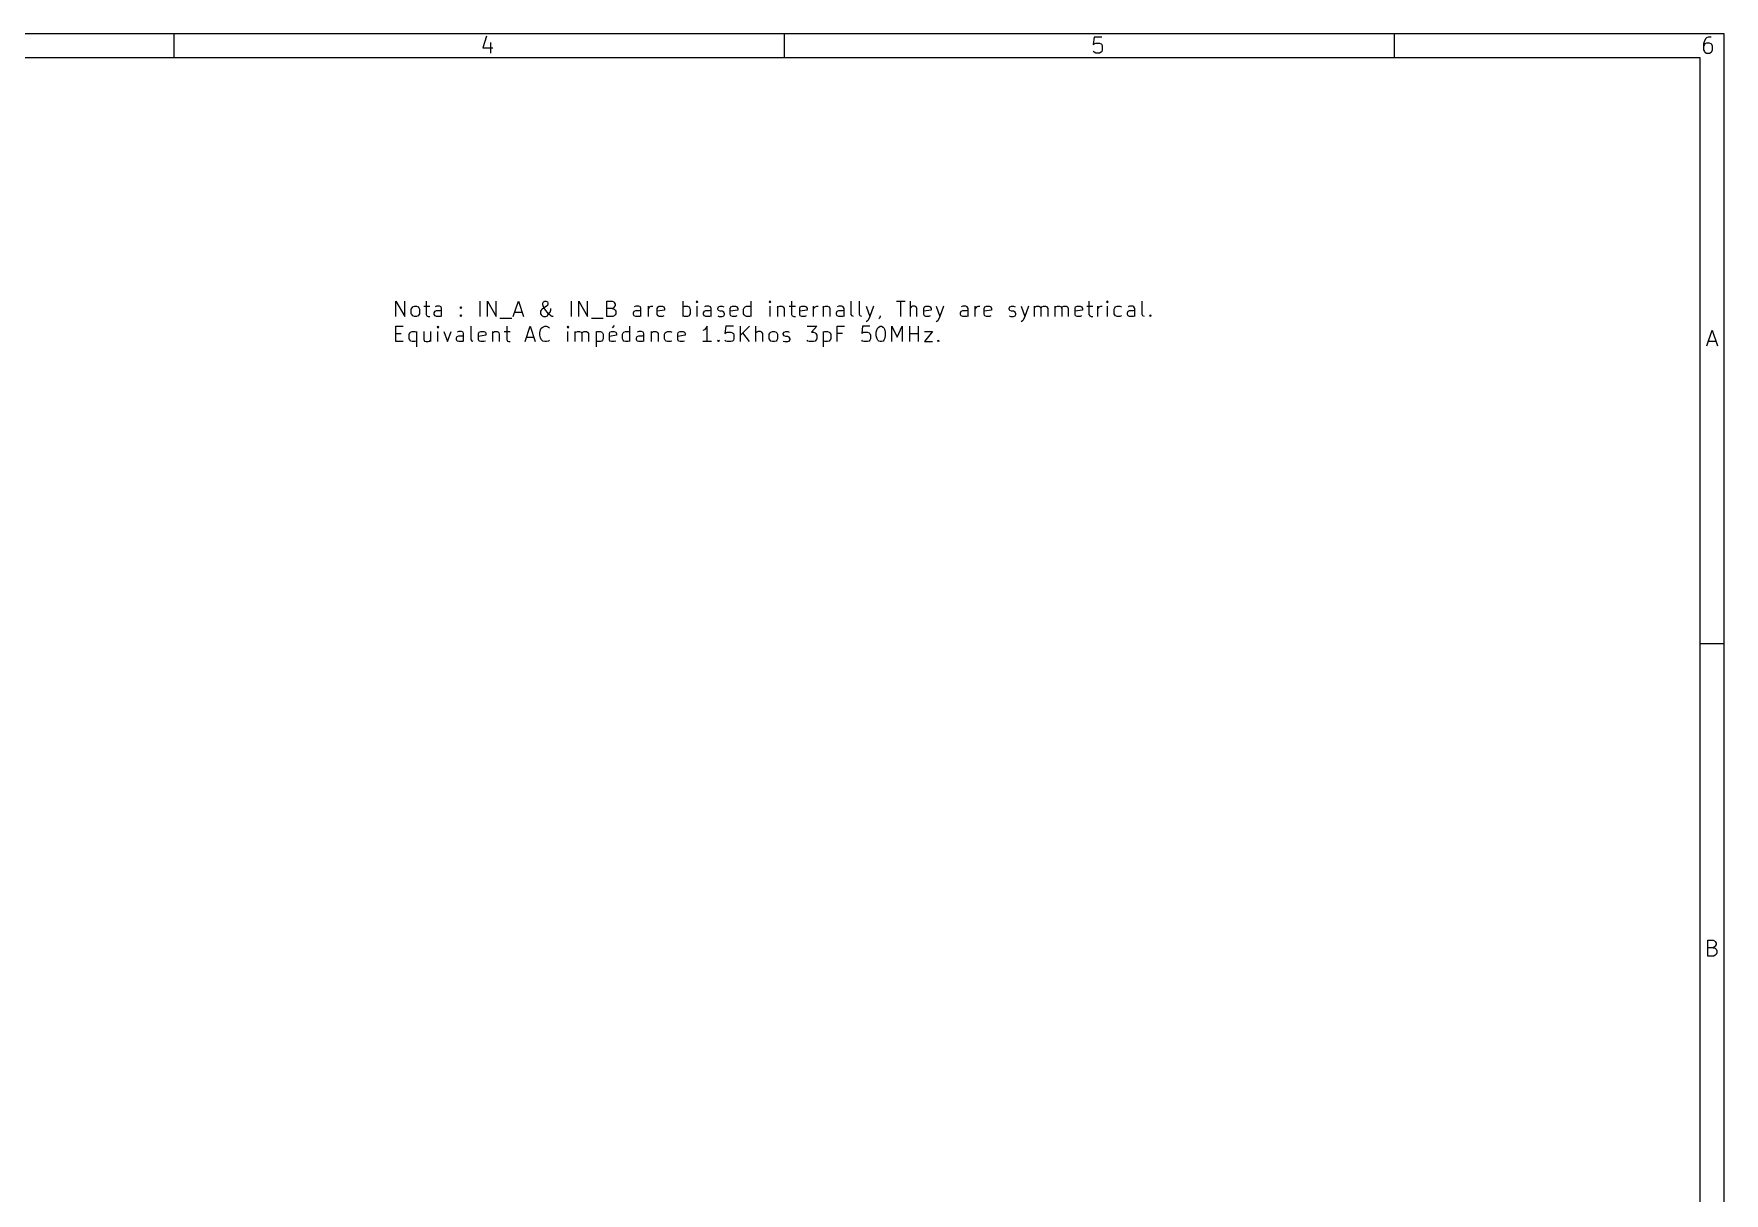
# Model space of a CAD drawing. Extents: x 0.4 to 11.3, y -7.9 to -0.4.
# Drawn here: x 5.85 to 11.3, y -4.13 to -0.39 of the extents above; entities that cross this region are included whole.
import ezdxf

# ---------------------------------------------------------------- set-up
doc = ezdxf.new("R2010")
doc.units = 0
doc.header["$MEASUREMENT"] = 0
doc.layers.add('BLUE3', color=171, linetype='CONTINUOUS')
doc.layers.add('RED2', color=1, linetype='CONTINUOUS')

msp = doc.modelspace()

# ---------------------------------------------------------------- linework, layer by layer
at = {"layer": 'BLUE3', "linetype": 'CONTINUOUS'}
for p, q in [((7.014, -1.306), (7.014, -1.256)), ((7.014, -1.256), (7.043, -1.306)), ((7.043, -1.306), (7.043, -1.256)), ((7.064, -1.282), (7.067, -1.278)), ((7.064, -1.297), (7.064, -1.282)), ((7.067, -1.301), (7.064, -1.297)), ((7.067, -1.278), (7.069, -1.275)), ((7.069, -1.304), (7.067, -1.301)), ((7.069, -1.275), (7.074, -1.273)), ((7.074, -1.306), (7.069, -1.304)), ((7.074, -1.273), (7.081, -1.273)), ((7.081, -1.306), (7.074, -1.306)), ((7.081, -1.273), (7.086, -1.275)), ((7.086, -1.304), (7.081, -1.306)), ((7.086, -1.275), (7.088, -1.278)), ((7.088, -1.301), (7.086, -1.304)), ((7.088, -1.278), (7.091, -1.282)), ((7.091, -1.297), (7.088, -1.301)), ((7.091, -1.282), (7.091, -1.297)), ((7.105, -1.273), (7.124, -1.273)), ((7.112, -1.256), (7.112, -1.299)), ((7.112, -1.299), (7.114, -1.304)), ((7.114, -1.304), (7.119, -1.306)), ((7.119, -1.306), (7.124, -1.306)), ((7.138, -1.294), (7.141, -1.289)), ((7.138, -1.299), (7.138, -1.294)), ((7.141, -1.304), (7.138, -1.299)), ((7.145, -1.273), (7.141, -1.275)), ((7.141, -1.289), (7.145, -1.287)), ((7.145, -1.306), (7.141, -1.304)), ((7.155, -1.273), (7.145, -1.273)), ((7.145, -1.287), (7.157, -1.287)), ((7.157, -1.306), (7.145, -1.306)), ((7.16, -1.275), (7.155, -1.273)), ((7.157, -1.287), (7.162, -1.285)), ((7.162, -1.304), (7.157, -1.306)), ((7.162, -1.28), (7.16, -1.275)), ((7.162, -1.306), (7.162, -1.28)), ((7.222, -1.278), (7.224, -1.275)), ((7.224, -1.28), (7.222, -1.278)), ((7.222, -1.304), (7.224, -1.301)), ((7.224, -1.306), (7.222, -1.304)), ((7.224, -1.275), (7.226, -1.278)), ((7.224, -1.275), (7.224, -1.28)), ((7.226, -1.278), (7.224, -1.28)), ((7.224, -1.301), (7.226, -1.304)), ((7.224, -1.301), (7.224, -1.306)), ((7.226, -1.304), (7.224, -1.306)), ((7.286, -1.306), (7.286, -1.256)), ((7.31, -1.306), (7.31, -1.256)), ((7.31, -1.256), (7.338, -1.306)), ((7.338, -1.306), (7.338, -1.256)), ((7.393, -1.306), (7.41, -1.256)), ((7.398, -1.292), (7.422, -1.292)), ((7.41, -1.256), (7.426, -1.306)), ((7.483, -1.285), (7.481, -1.289)), ((7.481, -1.289), (7.481, -1.297)), ((7.481, -1.297), (7.483, -1.301)), ((7.486, -1.282), (7.483, -1.285)), ((7.483, -1.301), (7.486, -1.304)), ((7.5, -1.273), (7.486, -1.282)), ((7.486, -1.304), (7.491, -1.306)), ((7.488, -1.263), (7.491, -1.259)), ((7.488, -1.268), (7.488, -1.263)), ((7.491, -1.275), (7.488, -1.268)), ((7.491, -1.259), (7.495, -1.256)), ((7.495, -1.282), (7.491, -1.275)), ((7.491, -1.306), (7.498, -1.306)), ((7.495, -1.256), (7.498, -1.256)), ((7.507, -1.297), (7.495, -1.282)), ((7.498, -1.256), (7.503, -1.259)), ((7.498, -1.306), (7.503, -1.304)), ((7.503, -1.27), (7.5, -1.273)), ((7.503, -1.259), (7.505, -1.263)), ((7.505, -1.266), (7.503, -1.27)), ((7.503, -1.304), (7.505, -1.301)), ((7.505, -1.263), (7.505, -1.266)), ((7.505, -1.301), (7.512, -1.292)), ((7.514, -1.304), (7.507, -1.297)), ((7.512, -1.292), (7.514, -1.285)), ((7.514, -1.285), (7.514, -1.28)), ((7.519, -1.306), (7.514, -1.304)), ((7.522, -1.306), (7.519, -1.306)), ((7.581, -1.306), (7.581, -1.256)), ((7.605, -1.306), (7.605, -1.256)), ((7.605, -1.256), (7.633, -1.306)), ((7.633, -1.306), (7.633, -1.256)), ((7.695, -1.306), (7.695, -1.256)), ((7.695, -1.256), (7.712, -1.256)), ((7.712, -1.28), (7.695, -1.28)), ((7.714, -1.306), (7.695, -1.306)), ((7.712, -1.256), (7.717, -1.259)), ((7.717, -1.278), (7.712, -1.28)), ((7.712, -1.28), (7.719, -1.282)), ((7.719, -1.304), (7.714, -1.306)), ((7.717, -1.259), (7.719, -1.261)), ((7.719, -1.275), (7.717, -1.278)), ((7.719, -1.261), (7.722, -1.266)), ((7.722, -1.27), (7.719, -1.275)), ((7.719, -1.282), (7.722, -1.285)), ((7.722, -1.301), (7.719, -1.304)), ((7.722, -1.266), (7.722, -1.27)), ((7.722, -1.285), (7.724, -1.289)), ((7.724, -1.297), (7.722, -1.301)), ((7.724, -1.289), (7.724, -1.297)), ((7.781, -1.294), (7.783, -1.289)), ((7.781, -1.299), (7.781, -1.294)), ((7.783, -1.304), (7.781, -1.299)), ((7.788, -1.273), (7.783, -1.275)), ((7.783, -1.289), (7.788, -1.287)), ((7.788, -1.306), (7.783, -1.304)), ((7.798, -1.273), (7.788, -1.273)), ((7.788, -1.287), (7.8, -1.287)), ((7.8, -1.306), (7.788, -1.306)), ((7.803, -1.275), (7.798, -1.273)), ((7.8, -1.287), (7.805, -1.285)), ((7.805, -1.304), (7.8, -1.306)), ((7.805, -1.28), (7.803, -1.275)), ((7.805, -1.306), (7.805, -1.28)), ((7.829, -1.306), (7.829, -1.273)), ((7.829, -1.282), (7.831, -1.278)), ((7.831, -1.278), (7.833, -1.275)), ((7.833, -1.275), (7.838, -1.273)), ((7.838, -1.273), (7.843, -1.273)), ((7.857, -1.28), (7.86, -1.275)), ((7.857, -1.299), (7.857, -1.28)), ((7.881, -1.285), (7.857, -1.289)), ((7.86, -1.304), (7.857, -1.299)), ((7.86, -1.275), (7.864, -1.273)), ((7.864, -1.306), (7.86, -1.304)), ((7.864, -1.273), (7.874, -1.273)), ((7.874, -1.306), (7.864, -1.306)), ((7.874, -1.273), (7.879, -1.275)), ((7.879, -1.304), (7.874, -1.306)), ((7.879, -1.275), (7.881, -1.28)), ((7.881, -1.28), (7.881, -1.285)), ((7.941, -1.306), (7.941, -1.256)), ((7.941, -1.275), (7.945, -1.273)), ((7.945, -1.306), (7.941, -1.304)), ((7.945, -1.273), (7.955, -1.273)), ((7.955, -1.306), (7.945, -1.306)), ((7.955, -1.273), (7.96, -1.275)), ((7.96, -1.304), (7.955, -1.306)), ((7.96, -1.275), (7.962, -1.278)), ((7.962, -1.301), (7.96, -1.304)), ((7.962, -1.278), (7.964, -1.282)), ((7.964, -1.297), (7.962, -1.301)), ((7.964, -1.282), (7.964, -1.297)), ((7.986, -1.256), (7.983, -1.259)), ((7.983, -1.259), (7.986, -1.261)), ((7.988, -1.259), (7.986, -1.256)), ((7.986, -1.256), (7.986, -1.261)), ((7.986, -1.261), (7.988, -1.259)), ((7.986, -1.306), (7.986, -1.273)), ((8.007, -1.294), (8.01, -1.289)), ((8.007, -1.299), (8.007, -1.294)), ((8.01, -1.304), (8.007, -1.299)), ((8.014, -1.273), (8.01, -1.275)), ((8.01, -1.289), (8.014, -1.287)), ((8.014, -1.306), (8.01, -1.304)), ((8.024, -1.273), (8.014, -1.273)), ((8.014, -1.287), (8.026, -1.287)), ((8.026, -1.306), (8.014, -1.306)), ((8.029, -1.275), (8.024, -1.273)), ((8.026, -1.287), (8.031, -1.285)), ((8.031, -1.304), (8.026, -1.306)), ((8.031, -1.28), (8.029, -1.275)), ((8.031, -1.306), (8.031, -1.28)), ((8.053, -1.28), (8.055, -1.275)), ((8.053, -1.282), (8.053, -1.28)), ((8.055, -1.287), (8.053, -1.282)), ((8.053, -1.304), (8.057, -1.306)), ((8.055, -1.275), (8.06, -1.273)), ((8.06, -1.289), (8.055, -1.287)), ((8.057, -1.306), (8.067, -1.306)), ((8.06, -1.273), (8.067, -1.273)), ((8.067, -1.289), (8.06, -1.289)), ((8.067, -1.273), (8.072, -1.275)), ((8.072, -1.292), (8.067, -1.289)), ((8.067, -1.306), (8.072, -1.304)), ((8.074, -1.297), (8.072, -1.292)), ((8.072, -1.304), (8.074, -1.299)), ((8.074, -1.299), (8.074, -1.297)), ((8.093, -1.28), (8.095, -1.275)), ((8.093, -1.299), (8.093, -1.28)), ((8.117, -1.285), (8.093, -1.289)), ((8.095, -1.304), (8.093, -1.299)), ((8.095, -1.275), (8.1, -1.273)), ((8.1, -1.306), (8.095, -1.304)), ((8.1, -1.273), (8.11, -1.273)), ((8.11, -1.306), (8.1, -1.306)), ((8.11, -1.273), (8.114, -1.275)), ((8.114, -1.304), (8.11, -1.306)), ((8.114, -1.275), (8.117, -1.28)), ((8.117, -1.28), (8.117, -1.285)), ((8.136, -1.282), (8.138, -1.278)), ((8.136, -1.297), (8.136, -1.282)), ((8.138, -1.301), (8.136, -1.297)), ((8.138, -1.278), (8.141, -1.275)), ((8.141, -1.304), (8.138, -1.301)), ((8.141, -1.275), (8.145, -1.273)), ((8.145, -1.306), (8.141, -1.304)), ((8.145, -1.273), (8.155, -1.273)), ((8.155, -1.306), (8.145, -1.306)), ((8.155, -1.273), (8.16, -1.275)), ((8.16, -1.304), (8.155, -1.306)), ((8.16, -1.306), (8.16, -1.256)), ((8.222, -1.256), (8.219, -1.259)), ((8.219, -1.259), (8.222, -1.261)), ((8.224, -1.259), (8.222, -1.256)), ((8.222, -1.256), (8.222, -1.261)), ((8.222, -1.261), (8.224, -1.259)), ((8.222, -1.306), (8.222, -1.273)), ((8.245, -1.273), (8.245, -1.306)), ((8.245, -1.278), (8.248, -1.275)), ((8.248, -1.275), (8.253, -1.273)), ((8.253, -1.273), (8.26, -1.273)), ((8.26, -1.273), (8.264, -1.275)), ((8.264, -1.275), (8.267, -1.28)), ((8.267, -1.28), (8.267, -1.306)), ((8.283, -1.273), (8.303, -1.273)), ((8.291, -1.256), (8.291, -1.299)), ((8.291, -1.299), (8.293, -1.304)), ((8.293, -1.304), (8.298, -1.306)), ((8.298, -1.306), (8.303, -1.306)), ((8.317, -1.28), (8.319, -1.275)), ((8.317, -1.299), (8.317, -1.28)), ((8.341, -1.285), (8.317, -1.289)), ((8.319, -1.304), (8.317, -1.299)), ((8.319, -1.275), (8.324, -1.273)), ((8.324, -1.306), (8.319, -1.304)), ((8.324, -1.273), (8.333, -1.273)), ((8.333, -1.306), (8.324, -1.306)), ((8.333, -1.273), (8.338, -1.275)), ((8.338, -1.304), (8.333, -1.306)), ((8.338, -1.275), (8.341, -1.28)), ((8.341, -1.28), (8.341, -1.285)), ((8.362, -1.306), (8.362, -1.273)), ((8.362, -1.282), (8.364, -1.278)), ((8.364, -1.278), (8.367, -1.275)), ((8.367, -1.275), (8.372, -1.273)), ((8.372, -1.273), (8.376, -1.273)), ((8.393, -1.273), (8.393, -1.306)), ((8.393, -1.278), (8.395, -1.275)), ((8.395, -1.275), (8.4, -1.273)), ((8.4, -1.273), (8.407, -1.273)), ((8.407, -1.273), (8.412, -1.275)), ((8.412, -1.275), (8.414, -1.28)), ((8.414, -1.28), (8.414, -1.306)), ((8.436, -1.294), (8.438, -1.289)), ((8.436, -1.299), (8.436, -1.294)), ((8.438, -1.304), (8.436, -1.299)), ((8.443, -1.273), (8.438, -1.275)), ((8.438, -1.289), (8.443, -1.287)), ((8.443, -1.306), (8.438, -1.304)), ((8.453, -1.273), (8.443, -1.273)), ((8.443, -1.287), (8.455, -1.287)), ((8.455, -1.306), (8.443, -1.306)), ((8.457, -1.275), (8.453, -1.273)), ((8.455, -1.287), (8.46, -1.285)), ((8.46, -1.304), (8.455, -1.306)), ((8.46, -1.28), (8.457, -1.275)), ((8.46, -1.306), (8.46, -1.28)), ((8.483, -1.299), (8.483, -1.256)), ((8.486, -1.304), (8.483, -1.299)), ((8.491, -1.306), (8.486, -1.304)), ((8.51, -1.299), (8.51, -1.256)), ((8.512, -1.304), (8.51, -1.299)), ((8.517, -1.306), (8.512, -1.304)), ((8.531, -1.273), (8.543, -1.306)), ((8.543, -1.306), (8.538, -1.318)), ((8.555, -1.273), (8.543, -1.306)), ((8.576, -1.306), (8.574, -1.311)), ((8.576, -1.304), (8.576, -1.306)), ((8.629, -1.256), (8.657, -1.256)), ((8.643, -1.306), (8.643, -1.256)), ((8.674, -1.306), (8.674, -1.256)), ((8.676, -1.275), (8.674, -1.278)), ((8.681, -1.273), (8.676, -1.275)), ((8.688, -1.273), (8.681, -1.273)), ((8.693, -1.275), (8.688, -1.273)), ((8.695, -1.28), (8.693, -1.275)), ((8.695, -1.306), (8.695, -1.28)), ((8.717, -1.28), (8.719, -1.275)), ((8.717, -1.299), (8.717, -1.28)), ((8.741, -1.285), (8.717, -1.289)), ((8.719, -1.304), (8.717, -1.299)), ((8.719, -1.275), (8.724, -1.273)), ((8.724, -1.306), (8.719, -1.304)), ((8.724, -1.273), (8.733, -1.273)), ((8.733, -1.306), (8.724, -1.306)), ((8.733, -1.273), (8.738, -1.275)), ((8.738, -1.304), (8.733, -1.306)), ((8.738, -1.275), (8.741, -1.28)), ((8.741, -1.28), (8.741, -1.285)), ((8.757, -1.273), (8.769, -1.306)), ((8.769, -1.306), (8.764, -1.318)), ((8.781, -1.273), (8.769, -1.306)), ((8.836, -1.294), (8.838, -1.289)), ((8.836, -1.299), (8.836, -1.294)), ((8.838, -1.304), (8.836, -1.299)), ((8.843, -1.273), (8.838, -1.275)), ((8.838, -1.289), (8.843, -1.287)), ((8.843, -1.306), (8.838, -1.304)), ((8.853, -1.273), (8.843, -1.273)), ((8.843, -1.287), (8.855, -1.287)), ((8.855, -1.306), (8.843, -1.306)), ((8.857, -1.275), (8.853, -1.273)), ((8.855, -1.287), (8.86, -1.285)), ((8.86, -1.304), (8.855, -1.306)), ((8.86, -1.28), (8.857, -1.275)), ((8.86, -1.306), (8.86, -1.28)), ((8.883, -1.306), (8.883, -1.273)), ((8.883, -1.282), (8.886, -1.278)), ((8.886, -1.278), (8.888, -1.275)), ((8.888, -1.275), (8.893, -1.273)), ((8.893, -1.273), (8.898, -1.273)), ((8.912, -1.28), (8.914, -1.275)), ((8.912, -1.299), (8.912, -1.28)), ((8.936, -1.285), (8.912, -1.289)), ((8.914, -1.304), (8.912, -1.299)), ((8.914, -1.275), (8.919, -1.273)), ((8.919, -1.306), (8.914, -1.304)), ((8.919, -1.273), (8.929, -1.273)), ((8.929, -1.306), (8.919, -1.306)), ((8.929, -1.273), (8.933, -1.275)), ((8.933, -1.304), (8.929, -1.306)), ((8.933, -1.275), (8.936, -1.28)), ((8.936, -1.28), (8.936, -1.285)), ((8.993, -1.28), (8.995, -1.275)), ((8.993, -1.282), (8.993, -1.28)), ((8.995, -1.287), (8.993, -1.282)), ((8.993, -1.304), (8.998, -1.306)), ((8.995, -1.275), (9, -1.273)), ((9, -1.289), (8.995, -1.287)), ((8.998, -1.306), (9.007, -1.306)), ((9, -1.273), (9.007, -1.273)), ((9.007, -1.289), (9, -1.289)), ((9.007, -1.273), (9.012, -1.275)), ((9.012, -1.292), (9.007, -1.289)), ((9.007, -1.306), (9.012, -1.304)), ((9.014, -1.297), (9.012, -1.292)), ((9.012, -1.304), (9.014, -1.299)), ((9.014, -1.299), (9.014, -1.297)), ((9.031, -1.273), (9.043, -1.306)), ((9.043, -1.306), (9.038, -1.318)), ((9.055, -1.273), (9.043, -1.306)), ((9.074, -1.306), (9.074, -1.273)), ((9.074, -1.278), (9.076, -1.275)), ((9.076, -1.275), (9.081, -1.273)), ((9.081, -1.273), (9.088, -1.273)), ((9.088, -1.273), (9.093, -1.275)), ((9.093, -1.275), (9.095, -1.28)), ((9.095, -1.28), (9.098, -1.275)), ((9.095, -1.28), (9.095, -1.306)), ((9.098, -1.275), (9.103, -1.273)), ((9.103, -1.273), (9.11, -1.273)), ((9.11, -1.273), (9.114, -1.275)), ((9.114, -1.275), (9.117, -1.28)), ((9.117, -1.28), (9.117, -1.306)), ((9.141, -1.306), (9.141, -1.273)), ((9.141, -1.278), (9.143, -1.275)), ((9.143, -1.275), (9.148, -1.273)), ((9.148, -1.273), (9.155, -1.273)), ((9.155, -1.273), (9.16, -1.275)), ((9.16, -1.275), (9.162, -1.28)), ((9.162, -1.28), (9.164, -1.275)), ((9.162, -1.28), (9.162, -1.306)), ((9.164, -1.275), (9.169, -1.273)), ((9.169, -1.273), (9.176, -1.273)), ((9.176, -1.273), (9.181, -1.275)), ((9.181, -1.275), (9.183, -1.28)), ((9.183, -1.28), (9.183, -1.306)), ((9.205, -1.28), (9.207, -1.275)), ((9.205, -1.299), (9.205, -1.28)), ((9.229, -1.285), (9.205, -1.289)), ((9.207, -1.304), (9.205, -1.299)), ((9.207, -1.275), (9.212, -1.273)), ((9.212, -1.306), (9.207, -1.304)), ((9.212, -1.273), (9.222, -1.273)), ((9.222, -1.306), (9.212, -1.306)), ((9.222, -1.273), (9.226, -1.275)), ((9.226, -1.304), (9.222, -1.306)), ((9.226, -1.275), (9.229, -1.28)), ((9.229, -1.28), (9.229, -1.285)), ((9.243, -1.273), (9.262, -1.273)), ((9.25, -1.256), (9.25, -1.299)), ((9.25, -1.299), (9.253, -1.304)), ((9.253, -1.304), (9.257, -1.306)), ((9.257, -1.306), (9.262, -1.306)), ((9.279, -1.306), (9.279, -1.273)), ((9.279, -1.282), (9.281, -1.278)), ((9.281, -1.278), (9.283, -1.275)), ((9.283, -1.275), (9.288, -1.273)), ((9.288, -1.273), (9.293, -1.273)), ((9.31, -1.256), (9.307, -1.259)), ((9.307, -1.259), (9.31, -1.261)), ((9.312, -1.259), (9.31, -1.256)), ((9.31, -1.256), (9.31, -1.261)), ((9.31, -1.261), (9.312, -1.259)), ((9.31, -1.306), (9.31, -1.273)), ((9.331, -1.282), (9.333, -1.278)), ((9.331, -1.297), (9.331, -1.282)), ((9.333, -1.301), (9.331, -1.297)), ((9.333, -1.278), (9.336, -1.275)), ((9.336, -1.304), (9.333, -1.301)), ((9.336, -1.275), (9.341, -1.273)), ((9.341, -1.306), (9.336, -1.304)), ((9.341, -1.273), (9.35, -1.273)), ((9.35, -1.306), (9.341, -1.306)), ((9.35, -1.273), (9.355, -1.275)), ((9.355, -1.304), (9.35, -1.306)), ((9.374, -1.294), (9.376, -1.289)), ((9.374, -1.299), (9.374, -1.294)), ((9.376, -1.304), (9.374, -1.299)), ((9.381, -1.273), (9.376, -1.275)), ((9.376, -1.289), (9.381, -1.287)), ((9.381, -1.306), (9.376, -1.304)), ((9.391, -1.273), (9.381, -1.273)), ((9.381, -1.287), (9.393, -1.287)), ((9.393, -1.306), (9.381, -1.306)), ((9.395, -1.275), (9.391, -1.273)), ((9.393, -1.287), (9.398, -1.285)), ((9.398, -1.304), (9.393, -1.306)), ((9.398, -1.28), (9.395, -1.275)), ((9.398, -1.306), (9.398, -1.28)), ((9.422, -1.299), (9.422, -1.256)), ((9.424, -1.304), (9.422, -1.299)), ((9.429, -1.306), (9.424, -1.304)), ((9.445, -1.304), (9.448, -1.301)), ((9.448, -1.306), (9.445, -1.304)), ((9.448, -1.301), (9.45, -1.304)), ((9.448, -1.301), (9.448, -1.306)), ((9.45, -1.304), (9.448, -1.306)), ((7.014, -1.387), (7.014, -1.337)), ((7.014, -1.337), (7.038, -1.337)), ((7.014, -1.361), (7.031, -1.361)), ((7.057, -1.363), (7.06, -1.359)), ((7.057, -1.378), (7.057, -1.363)), ((7.06, -1.359), (7.062, -1.356)), ((7.062, -1.356), (7.067, -1.354)), ((7.067, -1.354), (7.076, -1.354)), ((7.076, -1.354), (7.081, -1.356)), ((7.081, -1.354), (7.081, -1.404)), ((7.105, -1.354), (7.105, -1.38)), ((7.126, -1.354), (7.126, -1.387)), ((7.15, -1.337), (7.148, -1.34)), ((7.148, -1.34), (7.15, -1.342)), ((7.153, -1.34), (7.15, -1.337)), ((7.15, -1.337), (7.15, -1.342)), ((7.15, -1.342), (7.153, -1.34)), ((7.15, -1.387), (7.15, -1.354)), ((7.169, -1.354), (7.181, -1.387)), ((7.181, -1.387), (7.193, -1.354)), ((7.217, -1.354), (7.212, -1.356)), ((7.226, -1.354), (7.217, -1.354)), ((7.231, -1.356), (7.226, -1.354)), ((7.233, -1.361), (7.231, -1.356)), ((7.233, -1.387), (7.233, -1.361)), ((7.257, -1.38), (7.257, -1.337)), ((7.281, -1.361), (7.283, -1.356)), ((7.281, -1.38), (7.281, -1.361)), ((7.283, -1.356), (7.288, -1.354)), ((7.288, -1.354), (7.298, -1.354)), ((7.298, -1.354), (7.303, -1.356)), ((7.303, -1.356), (7.305, -1.361)), ((7.305, -1.361), (7.305, -1.366)), ((7.326, -1.354), (7.326, -1.387)), ((7.326, -1.359), (7.329, -1.356)), ((7.329, -1.356), (7.333, -1.354)), ((7.333, -1.354), (7.341, -1.354)), ((7.341, -1.354), (7.345, -1.356)), ((7.345, -1.356), (7.348, -1.361)), ((7.348, -1.361), (7.348, -1.387)), ((7.35, -1.311), (7.388, -1.311)), ((7.364, -1.354), (7.383, -1.354)), ((7.372, -1.337), (7.372, -1.38)), ((7.431, -1.387), (7.448, -1.337)), ((7.448, -1.337), (7.464, -1.387)), ((7.479, -1.359), (7.481, -1.349)), ((7.479, -1.366), (7.479, -1.359)), ((7.481, -1.349), (7.483, -1.344)), ((7.483, -1.344), (7.488, -1.34)), ((7.488, -1.34), (7.495, -1.337)), ((7.495, -1.337), (7.5, -1.337)), ((7.5, -1.337), (7.507, -1.34)), ((7.507, -1.34), (7.51, -1.342)), ((7.569, -1.337), (7.567, -1.34)), ((7.567, -1.34), (7.569, -1.342)), ((7.572, -1.34), (7.569, -1.337)), ((7.569, -1.337), (7.569, -1.342)), ((7.569, -1.342), (7.572, -1.34)), ((7.569, -1.387), (7.569, -1.354)), ((7.593, -1.387), (7.593, -1.354)), ((7.593, -1.359), (7.595, -1.356)), ((7.595, -1.356), (7.6, -1.354)), ((7.6, -1.354), (7.607, -1.354)), ((7.607, -1.354), (7.612, -1.356)), ((7.612, -1.356), (7.614, -1.361)), ((7.614, -1.361), (7.617, -1.356)), ((7.614, -1.361), (7.614, -1.387)), ((7.617, -1.356), (7.622, -1.354)), ((7.622, -1.354), (7.629, -1.354)), ((7.629, -1.354), (7.633, -1.356)), ((7.633, -1.356), (7.636, -1.361)), ((7.636, -1.361), (7.636, -1.387)), ((7.645, -1.311), (7.683, -1.311)), ((7.66, -1.354), (7.66, -1.404)), ((7.66, -1.356), (7.664, -1.354)), ((7.664, -1.354), (7.674, -1.354)), ((7.674, -1.354), (7.679, -1.356)), ((7.679, -1.356), (7.681, -1.359)), ((7.681, -1.359), (7.683, -1.363)), ((7.683, -1.363), (7.683, -1.378)), ((7.703, -1.361), (7.705, -1.356)), ((7.703, -1.38), (7.703, -1.361)), ((7.705, -1.356), (7.71, -1.354)), ((7.71, -1.354), (7.719, -1.354)), ((7.719, -1.335), (7.712, -1.342)), ((7.719, -1.354), (7.724, -1.356)), ((7.724, -1.356), (7.726, -1.361)), ((7.726, -1.361), (7.726, -1.366)), ((7.745, -1.363), (7.748, -1.359)), ((7.745, -1.378), (7.745, -1.363)), ((7.748, -1.359), (7.75, -1.356)), ((7.75, -1.356), (7.755, -1.354)), ((7.755, -1.354), (7.764, -1.354)), ((7.764, -1.354), (7.769, -1.356)), ((7.769, -1.387), (7.769, -1.337)), ((7.798, -1.354), (7.793, -1.356)), ((7.807, -1.354), (7.798, -1.354)), ((7.812, -1.356), (7.807, -1.354)), ((7.814, -1.361), (7.812, -1.356)), ((7.814, -1.387), (7.814, -1.361)), ((7.838, -1.354), (7.838, -1.387)), ((7.838, -1.359), (7.841, -1.356)), ((7.841, -1.356), (7.845, -1.354)), ((7.845, -1.354), (7.853, -1.354)), ((7.853, -1.354), (7.857, -1.356)), ((7.857, -1.356), (7.86, -1.361)), ((7.86, -1.361), (7.86, -1.387)), ((7.881, -1.363), (7.883, -1.359)), ((7.881, -1.378), (7.881, -1.363)), ((7.883, -1.359), (7.886, -1.356)), ((7.886, -1.356), (7.891, -1.354)), ((7.891, -1.354), (7.9, -1.354)), ((7.9, -1.354), (7.905, -1.356)), ((7.924, -1.361), (7.926, -1.356)), ((7.924, -1.38), (7.924, -1.361)), ((7.926, -1.356), (7.931, -1.354)), ((7.931, -1.354), (7.941, -1.354)), ((7.941, -1.354), (7.945, -1.356)), ((7.945, -1.356), (7.948, -1.361)), ((7.948, -1.361), (7.948, -1.366)), ((8.01, -1.349), (8.005, -1.351)), ((8.014, -1.344), (8.01, -1.349)), ((8.019, -1.337), (8.014, -1.344)), ((8.019, -1.387), (8.019, -1.337)), ((8.079, -1.337), (8.076, -1.361)), ((8.076, -1.361), (8.079, -1.359)), ((8.103, -1.337), (8.079, -1.337)), ((8.079, -1.359), (8.083, -1.356)), ((8.083, -1.356), (8.095, -1.356)), ((8.095, -1.356), (8.1, -1.359)), ((8.1, -1.359), (8.103, -1.361)), ((8.103, -1.361), (8.105, -1.366)), ((8.126, -1.387), (8.126, -1.337)), ((8.155, -1.337), (8.126, -1.366)), ((8.155, -1.387), (8.133, -1.359)), ((8.176, -1.387), (8.176, -1.337)), ((8.179, -1.356), (8.176, -1.359)), ((8.183, -1.354), (8.179, -1.356)), ((8.191, -1.354), (8.183, -1.354)), ((8.195, -1.356), (8.191, -1.354)), ((8.198, -1.361), (8.195, -1.356)), ((8.198, -1.387), (8.198, -1.361)), ((8.219, -1.363), (8.222, -1.359)), ((8.219, -1.378), (8.219, -1.363)), ((8.222, -1.359), (8.224, -1.356)), ((8.224, -1.356), (8.229, -1.354)), ((8.229, -1.354), (8.236, -1.354)), ((8.236, -1.354), (8.241, -1.356)), ((8.241, -1.356), (8.243, -1.359)), ((8.243, -1.359), (8.245, -1.363)), ((8.245, -1.363), (8.245, -1.378)), ((8.264, -1.361), (8.267, -1.356)), ((8.264, -1.363), (8.264, -1.361)), ((8.267, -1.368), (8.264, -1.363)), ((8.267, -1.356), (8.272, -1.354)), ((8.272, -1.354), (8.279, -1.354)), ((8.279, -1.354), (8.283, -1.356)), ((8.341, -1.337), (8.372, -1.337)), ((8.372, -1.337), (8.355, -1.356)), ((8.355, -1.356), (8.362, -1.356)), ((8.362, -1.356), (8.367, -1.359)), ((8.367, -1.359), (8.369, -1.361)), ((8.369, -1.361), (8.372, -1.366)), ((8.393, -1.354), (8.393, -1.404)), ((8.393, -1.356), (8.398, -1.354)), ((8.398, -1.354), (8.407, -1.354)), ((8.407, -1.354), (8.412, -1.356)), ((8.412, -1.356), (8.414, -1.359)), ((8.414, -1.359), (8.417, -1.363)), ((8.417, -1.363), (8.417, -1.378)), ((8.438, -1.387), (8.438, -1.337)), ((8.438, -1.337), (8.462, -1.337)), ((8.455, -1.361), (8.438, -1.361)), ((8.519, -1.337), (8.517, -1.361)), ((8.517, -1.361), (8.519, -1.359)), ((8.543, -1.337), (8.519, -1.337)), ((8.519, -1.359), (8.524, -1.356)), ((8.524, -1.356), (8.536, -1.356)), ((8.536, -1.32), (8.531, -1.323)), ((8.538, -1.318), (8.536, -1.32)), ((8.536, -1.356), (8.541, -1.359)), ((8.541, -1.359), (8.543, -1.361)), ((8.543, -1.361), (8.545, -1.366)), ((8.564, -1.356), (8.567, -1.347)), ((8.564, -1.368), (8.564, -1.356)), ((8.567, -1.347), (8.569, -1.342)), ((8.569, -1.342), (8.572, -1.34)), ((8.574, -1.311), (8.572, -1.313)), ((8.572, -1.34), (8.576, -1.337)), ((8.576, -1.337), (8.581, -1.337)), ((8.581, -1.337), (8.586, -1.34)), ((8.586, -1.34), (8.588, -1.342)), ((8.588, -1.342), (8.591, -1.347)), ((8.591, -1.347), (8.593, -1.356)), ((8.593, -1.356), (8.593, -1.368)), ((8.614, -1.387), (8.614, -1.337)), ((8.614, -1.337), (8.631, -1.373)), ((8.631, -1.373), (8.648, -1.337)), ((8.648, -1.337), (8.648, -1.387)), ((8.672, -1.387), (8.672, -1.337)), ((8.672, -1.361), (8.7, -1.361)), ((8.7, -1.387), (8.7, -1.337)), ((8.719, -1.354), (8.745, -1.354)), ((8.745, -1.354), (8.719, -1.387)), ((8.762, -1.32), (8.757, -1.323)), ((8.764, -1.318), (8.762, -1.32)), ((9.036, -1.32), (9.031, -1.323)), ((9.038, -1.318), (9.036, -1.32)), ((7.038, -1.387), (7.014, -1.387)), ((7.06, -1.382), (7.057, -1.378)), ((7.062, -1.385), (7.06, -1.382)), ((7.067, -1.387), (7.062, -1.385)), ((7.076, -1.387), (7.067, -1.387)), ((7.081, -1.385), (7.076, -1.387)), ((7.105, -1.38), (7.107, -1.385)), ((7.107, -1.385), (7.112, -1.387)), ((7.112, -1.387), (7.119, -1.387)), ((7.119, -1.387), (7.124, -1.385)), ((7.124, -1.385), (7.126, -1.382)), ((7.21, -1.375), (7.212, -1.37)), ((7.21, -1.38), (7.21, -1.375)), ((7.212, -1.385), (7.21, -1.38)), ((7.212, -1.37), (7.217, -1.368)), ((7.217, -1.387), (7.212, -1.385)), ((7.217, -1.368), (7.229, -1.368)), ((7.229, -1.387), (7.217, -1.387)), ((7.229, -1.368), (7.233, -1.366)), ((7.233, -1.385), (7.229, -1.387)), ((7.26, -1.385), (7.257, -1.38)), ((7.264, -1.387), (7.26, -1.385)), ((7.305, -1.366), (7.281, -1.37)), ((7.283, -1.385), (7.281, -1.38)), ((7.288, -1.387), (7.283, -1.385)), ((7.298, -1.387), (7.288, -1.387)), ((7.303, -1.385), (7.298, -1.387)), ((7.372, -1.38), (7.374, -1.385)), ((7.374, -1.385), (7.379, -1.387)), ((7.379, -1.387), (7.383, -1.387)), ((7.436, -1.373), (7.46, -1.373)), ((7.481, -1.375), (7.479, -1.366)), ((7.483, -1.38), (7.481, -1.375)), ((7.488, -1.385), (7.483, -1.38)), ((7.495, -1.387), (7.488, -1.385)), ((7.5, -1.387), (7.495, -1.387)), ((7.507, -1.385), (7.5, -1.387)), ((7.51, -1.382), (7.507, -1.385)), ((7.664, -1.387), (7.66, -1.385)), ((7.674, -1.387), (7.664, -1.387)), ((7.679, -1.385), (7.674, -1.387)), ((7.681, -1.382), (7.679, -1.385)), ((7.683, -1.378), (7.681, -1.382)), ((7.726, -1.366), (7.703, -1.37)), ((7.705, -1.385), (7.703, -1.38)), ((7.71, -1.387), (7.705, -1.385)), ((7.719, -1.387), (7.71, -1.387)), ((7.724, -1.385), (7.719, -1.387)), ((7.748, -1.382), (7.745, -1.378)), ((7.75, -1.385), (7.748, -1.382)), ((7.755, -1.387), (7.75, -1.385)), ((7.764, -1.387), (7.755, -1.387)), ((7.769, -1.385), (7.764, -1.387)), ((7.791, -1.375), (7.793, -1.37)), ((7.791, -1.38), (7.791, -1.375)), ((7.793, -1.385), (7.791, -1.38)), ((7.793, -1.37), (7.798, -1.368)), ((7.798, -1.387), (7.793, -1.385)), ((7.798, -1.368), (7.81, -1.368)), ((7.81, -1.387), (7.798, -1.387)), ((7.81, -1.368), (7.814, -1.366)), ((7.814, -1.385), (7.81, -1.387)), ((7.883, -1.382), (7.881, -1.378)), ((7.886, -1.385), (7.883, -1.382)), ((7.891, -1.387), (7.886, -1.385)), ((7.9, -1.387), (7.891, -1.387)), ((7.905, -1.385), (7.9, -1.387)), ((7.948, -1.366), (7.924, -1.37)), ((7.926, -1.385), (7.924, -1.38)), ((7.931, -1.387), (7.926, -1.385)), ((7.941, -1.387), (7.931, -1.387)), ((7.945, -1.385), (7.941, -1.387)), ((8.033, -1.387), (8.005, -1.387)), ((8.053, -1.385), (8.055, -1.382)), ((8.055, -1.387), (8.053, -1.385)), ((8.055, -1.382), (8.057, -1.385)), ((8.055, -1.382), (8.055, -1.387)), ((8.057, -1.385), (8.055, -1.387)), ((8.079, -1.385), (8.076, -1.382)), ((8.083, -1.387), (8.079, -1.385)), ((8.095, -1.387), (8.083, -1.387)), ((8.1, -1.385), (8.095, -1.387)), ((8.103, -1.382), (8.1, -1.385)), ((8.105, -1.378), (8.103, -1.382)), ((8.105, -1.366), (8.105, -1.378)), ((8.222, -1.382), (8.219, -1.378)), ((8.224, -1.385), (8.222, -1.382)), ((8.229, -1.387), (8.224, -1.385)), ((8.236, -1.387), (8.229, -1.387)), ((8.241, -1.385), (8.236, -1.387)), ((8.243, -1.382), (8.241, -1.385)), ((8.245, -1.378), (8.243, -1.382)), ((8.264, -1.385), (8.269, -1.387)), ((8.272, -1.37), (8.267, -1.368)), ((8.269, -1.387), (8.279, -1.387)), ((8.279, -1.37), (8.272, -1.37)), ((8.283, -1.373), (8.279, -1.37)), ((8.279, -1.387), (8.283, -1.385)), ((8.286, -1.378), (8.283, -1.373)), ((8.283, -1.385), (8.286, -1.38)), ((8.286, -1.38), (8.286, -1.378)), ((8.343, -1.385), (8.341, -1.382)), ((8.348, -1.387), (8.343, -1.385)), ((8.362, -1.387), (8.348, -1.387)), ((8.367, -1.385), (8.362, -1.387)), ((8.369, -1.382), (8.367, -1.385)), ((8.372, -1.378), (8.369, -1.382)), ((8.372, -1.366), (8.372, -1.378)), ((8.398, -1.387), (8.393, -1.385)), ((8.407, -1.387), (8.398, -1.387)), ((8.412, -1.385), (8.407, -1.387)), ((8.414, -1.382), (8.412, -1.385)), ((8.417, -1.378), (8.414, -1.382)), ((8.519, -1.385), (8.517, -1.382)), ((8.524, -1.387), (8.519, -1.385)), ((8.536, -1.387), (8.524, -1.387)), ((8.541, -1.385), (8.536, -1.387)), ((8.543, -1.382), (8.541, -1.385)), ((8.545, -1.378), (8.543, -1.382)), ((8.545, -1.366), (8.545, -1.378)), ((8.567, -1.378), (8.564, -1.368)), ((8.569, -1.382), (8.567, -1.378)), ((8.572, -1.385), (8.569, -1.382)), ((8.576, -1.387), (8.572, -1.385)), ((8.581, -1.387), (8.576, -1.387)), ((8.586, -1.385), (8.581, -1.387)), ((8.588, -1.382), (8.586, -1.385)), ((8.591, -1.378), (8.588, -1.382)), ((8.593, -1.368), (8.591, -1.378)), ((8.719, -1.387), (8.745, -1.387)), ((8.762, -1.385), (8.764, -1.382)), ((8.764, -1.387), (8.762, -1.385)), ((8.764, -1.382), (8.767, -1.385)), ((8.764, -1.382), (8.764, -1.387)), ((8.767, -1.385), (8.764, -1.387))]:
    msp.add_line(p, q, dxfattribs=at)
at = {"layer": 'RED2', "linetype": 'CONTINUOUS'}
for p, q in [((11.299, -0.394), (0.394, -0.394)), ((6.299, -0.472), (6.299, -0.394)), ((7.307, -0.402), (7.295, -0.439)), ((7.32, -0.422), (7.32, -0.456)), ((8.268, -0.472), (8.268, -0.394)), ((9.267, -0.405), (9.264, -0.429)), ((9.264, -0.429), (9.267, -0.426)), ((9.291, -0.405), (9.267, -0.405)), ((9.267, -0.426), (9.272, -0.424)), ((9.272, -0.424), (9.284, -0.424)), ((9.284, -0.424), (9.289, -0.426)), ((9.289, -0.426), (9.291, -0.429)), ((9.291, -0.429), (9.293, -0.434)), ((9.293, -0.434), (9.293, -0.446)), ((10.236, -0.472), (10.236, -0.394)), ((11.235, -0.417), (11.232, -0.426)), ((11.232, -0.426), (11.232, -0.446)), ((11.235, -0.429), (11.232, -0.434)), ((11.24, -0.409), (11.235, -0.417)), ((11.237, -0.426), (11.235, -0.429)), ((11.242, -0.424), (11.237, -0.426)), ((11.242, -0.407), (11.24, -0.409)), ((11.247, -0.405), (11.242, -0.407)), ((11.252, -0.424), (11.242, -0.424)), ((11.257, -0.405), (11.247, -0.405)), ((11.257, -0.426), (11.252, -0.424)), ((11.259, -0.429), (11.257, -0.426)), ((11.261, -0.434), (11.259, -0.429)), ((11.261, -0.446), (11.261, -0.434)), ((11.299, -7.874), (11.299, -0.394)), ((11.221, -0.472), (0.472, -0.472)), ((7.295, -0.439), (7.327, -0.439)), ((9.267, -0.453), (9.264, -0.451)), ((9.272, -0.456), (9.267, -0.453)), ((9.284, -0.456), (9.272, -0.456)), ((9.289, -0.453), (9.284, -0.456)), ((9.291, -0.451), (9.289, -0.453)), ((9.293, -0.446), (9.291, -0.451)), ((11.221, -7.796), (11.221, -0.472)), ((11.232, -0.446), (11.235, -0.451)), ((11.235, -0.451), (11.237, -0.453)), ((11.237, -0.453), (11.242, -0.456)), ((11.242, -0.456), (11.252, -0.456)), ((11.252, -0.456), (11.257, -0.453)), ((11.257, -0.453), (11.259, -0.451)), ((11.259, -0.451), (11.261, -0.446)), ((11.243, -1.401), (11.26, -1.35)), ((11.26, -1.35), (11.277, -1.401)), ((11.247, -1.386), (11.272, -1.386)), ((11.299, -2.362), (11.221, -2.362)), ((11.246, -3.369), (11.246, -3.318)), ((11.246, -3.318), (11.263, -3.318)), ((11.263, -3.318), (11.268, -3.32)), ((11.268, -3.32), (11.27, -3.322)), ((11.27, -3.322), (11.273, -3.327)), ((11.263, -3.342), (11.246, -3.342)), ((11.266, -3.369), (11.246, -3.369)), ((11.268, -3.339), (11.263, -3.342)), ((11.263, -3.342), (11.27, -3.344)), ((11.27, -3.366), (11.266, -3.369)), ((11.27, -3.337), (11.268, -3.339)), ((11.273, -3.332), (11.27, -3.337)), ((11.27, -3.344), (11.273, -3.347)), ((11.273, -3.364), (11.27, -3.366)), ((11.273, -3.327), (11.273, -3.332)), ((11.273, -3.347), (11.275, -3.352)), ((11.275, -3.359), (11.273, -3.364)), ((11.275, -3.352), (11.275, -3.359))]:
    msp.add_line(p, q, dxfattribs=at)

doc.saveas('drawing.dxf')
